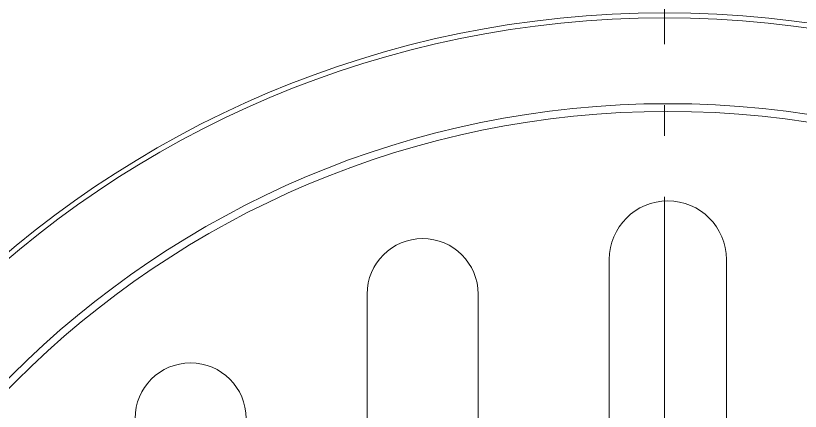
# Model space of a CAD drawing. Header units: millimetres. Extents: x -9564 to 494436, y -140371 to 4257.
# Drawn here: x 9280.05 to 9318.93, y -2062.89 to -2043.28 of the extents above; entities that cross this region are included whole.
import ezdxf

# ---------------------------------------------------------------- set-up
doc = ezdxf.new("R2010")
doc.units = ezdxf.units.MM
doc.header["$MEASUREMENT"] = 0
doc.linetypes.add('AI-Linetype-1', pattern=[2.25, 1.5, -0.3, 0.15, -0.3])
doc.linetypes.add('CENTER', pattern=[50.8, 31.75, -6.35, 6.35, -6.35])
for name, color, linetype, lineweight in [('BENDA', 7, 'Continuous', 30), ('BIDANG', 7, 'Continuous', 13), ('CENTER', 9, 'CENTER', 0), ('DINDING', 1, 'Continuous', 20)]:
    doc.layers.add(name, color=color, linetype=linetype, lineweight=lineweight)

# ---------------------------------------------------------------- blocks, each defined once
blk = doc.blocks.new('block 6')
at = {"layer": 'BIDANG', "color": 7, "lineweight": 9}
blk.add_open_spline([(37.4041, 28.0655), (37.4041, 30.5854), (35.3611, 32.6283), (32.8412, 32.6283), (30.3211, 32.6283), (28.2782, 30.5854), (28.2782, 28.0655), (28.2782, 25.5454), (30.3211, 23.5024), (32.8412, 23.5024), (35.3611, 23.5024), (37.4041, 25.5454), (37.4041, 28.0655), (37.4041, 28.0655), (37.4041, 28.0655), (37.4041, 28.0655)], degree=3, knots=[0, 0, 0, 0, 1, 1, 1, 2, 2, 2, 3, 3, 3, 4, 4, 4, 5, 5, 5, 5], dxfattribs=at)
blk = doc.blocks.new('block 7')
at = {"layer": 'BIDANG', "color": 7, "lineweight": 9}
blk.add_open_spline([(37.3659, 28.0655), (37.3659, 30.569), (35.3363, 32.5985), (32.8328, 32.5985), (30.3292, 32.5985), (28.2996, 30.569), (28.2996, 28.0655), (28.2996, 25.5619), (30.3292, 23.5324), (32.8328, 23.5324), (35.3363, 23.5324), (37.3659, 25.5619), (37.3659, 28.0655), (37.3659, 28.0655), (37.3659, 28.0655), (37.3659, 28.0655)], degree=3, knots=[0, 0, 0, 0, 1, 1, 1, 2, 2, 2, 3, 3, 3, 4, 4, 4, 5, 5, 5, 5], dxfattribs=at)
blk = doc.blocks.new('block 269')
at = {"layer": 'CENTER', "color": 7, "linetype": 'AI-Linetype-1', "lineweight": 9}
blk.add_lwpolyline([(39.1966, 28.082), (26.4859, 28.082)], dxfattribs=at)
blk = doc.blocks.new('block 276')
at = {"layer": 'BENDA', "color": 7, "lineweight": 18}
blk.add_lwpolyline([(32.8412, 29.5434), (36.4681, 29.5434)], dxfattribs=at)
blk = doc.blocks.new('block 277')
at = {"layer": 'BENDA', "color": 7, "lineweight": 18}
blk.add_lwpolyline([(32.8412, 28.9979), (36.4681, 28.9979)], dxfattribs=at)
blk = doc.blocks.new('block 283')
at = {"layer": 'BENDA', "color": 7, "lineweight": 18}
blk.add_lwpolyline([(33.8727, 28.3531), (36.6382, 28.3531)], dxfattribs=at)
blk = doc.blocks.new('block 284')
at = {"layer": 'BENDA', "color": 7, "lineweight": 18}
blk.add_lwpolyline([(33.8727, 27.7778), (36.6382, 27.7778)], dxfattribs=at)
blk = doc.blocks.new('block 285')
at = {"layer": 'BENDA', "color": 7, "lineweight": 18}
blk.add_open_spline([(32.8412, 23.0728), (35.6078, 23.0728), (37.8506, 25.3156), (37.8506, 28.082), (37.8506, 30.8486), (35.6078, 33.0912), (32.8412, 33.0912)], degree=3, knots=[0, 0, 0, 0, 1, 1, 1, 2, 2, 2, 2], dxfattribs=at)
blk = doc.blocks.new('block 288')
at = {"layer": 'BENDA', "color": 7, "lineweight": 18}
blk.add_open_spline([(37.8258, 28.082), (37.8258, 30.8348), (35.594, 33.0664), (32.8412, 33.0664), (30.0883, 33.0664), (27.8567, 30.8348), (27.8567, 28.082), (27.8567, 25.329), (30.0883, 23.0976), (32.8412, 23.0976), (35.594, 23.0976), (37.8258, 25.329), (37.8258, 28.082), (37.8258, 28.082), (37.8258, 28.082), (37.8258, 28.082)], degree=3, knots=[0, 0, 0, 0, 1, 1, 1, 2, 2, 2, 3, 3, 3, 4, 4, 4, 5, 5, 5, 5], dxfattribs=at)
blk = doc.blocks.new('block 323')
at = {"layer": 'BENDA', "color": 7, "lineweight": 18}
blk.add_open_spline([(35.8569, 30.1386), (36.0074, 30.1386), (36.1294, 30.2607), (36.1294, 30.4114), (36.1294, 30.562), (36.0074, 30.6841), (35.8569, 30.6841)], degree=3, knots=[0, 0, 0, 0, 1, 1, 1, 2, 2, 2, 2], dxfattribs=at)
blk = doc.blocks.new('block 326')
at = {"layer": 'BENDA', "color": 7, "lineweight": 18}
blk.add_open_spline([(36.6382, 27.7778), (36.7971, 27.7778), (36.9259, 27.9065), (36.9259, 28.0655), (36.9259, 28.2243), (36.7971, 28.3531), (36.6382, 28.3531)], degree=3, knots=[0, 0, 0, 0, 1, 1, 1, 2, 2, 2, 2], dxfattribs=at)
blk = doc.blocks.new('block 329')
at = {"layer": 'BENDA', "color": 7, "lineweight": 18}
blk.add_open_spline([(36.4681, 28.9979), (36.6186, 28.9979), (36.7409, 29.12), (36.7409, 29.2706), (36.7409, 29.4213), (36.6186, 29.5434), (36.4681, 29.5434)], degree=3, knots=[0, 0, 0, 0, 1, 1, 1, 2, 2, 2, 2], dxfattribs=at)
blk = doc.blocks.new('A$Cc35b3848')
at = {"layer": 'BENDA', "xscale": 0.0403253098287471, "yscale": 0.0403253098287471, "zscale": 0.0403253098287471}
for name in ['block 288', 'block 285', 'block 323', 'block 276', 'block 329', 'block 277', 'block 283', 'block 326', 'block 284']:
    blk.add_blockref(name, (-1.32433, -1.13242), dxfattribs=at)
at = {"layer": 'BIDANG', "xscale": 0.0403253098287471, "yscale": 0.0403253098287471, "zscale": 0.0403253098287471}
for name in ['block 6', 'block 7']:
    blk.add_blockref(name, (-1.32433, -1.13242), dxfattribs=at)
at = {"layer": 'CENTER', "xscale": 0.0403253098287471, "yscale": 0.0403253098287471, "zscale": 0.0403253098287471}
blk.add_blockref('block 269', (-1.32433, -1.13242), dxfattribs=at)

msp = doc.modelspace()

# ---------------------------------------------------------------- block references
at = {"layer": 'DINDING', "xscale": 249.9999529770756, "yscale": 249.9999529770756, "zscale": 249.9999529770756, "rotation": 89.99999999999997}
msp.add_blockref('A$Cc35b3848', (9312.1939, -2093.6462), dxfattribs=at)

doc.saveas('drawing.dxf')
